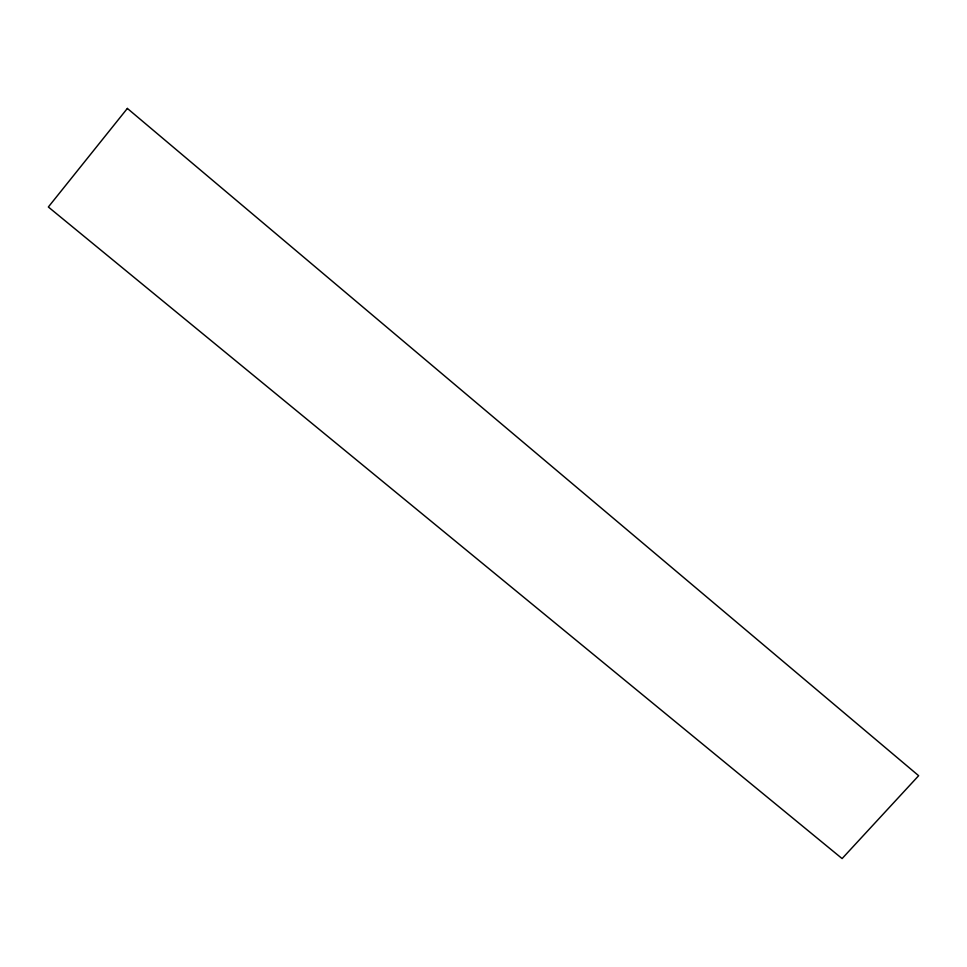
<?xml version="1.0" encoding="UTF-8"?>
<svg xmlns="http://www.w3.org/2000/svg" width="967" height="967" viewBox="0 0 967 967"><rect width="100%" height="100%" fill="white"/><g stroke="black" fill="none" stroke-linecap="round" stroke-linejoin="round"><path stroke-width="1.45" d="M127.366 108.425L48.35 206.998L842.1 858.575L918.65 775.703L127.366 108.425"/></g></svg>
